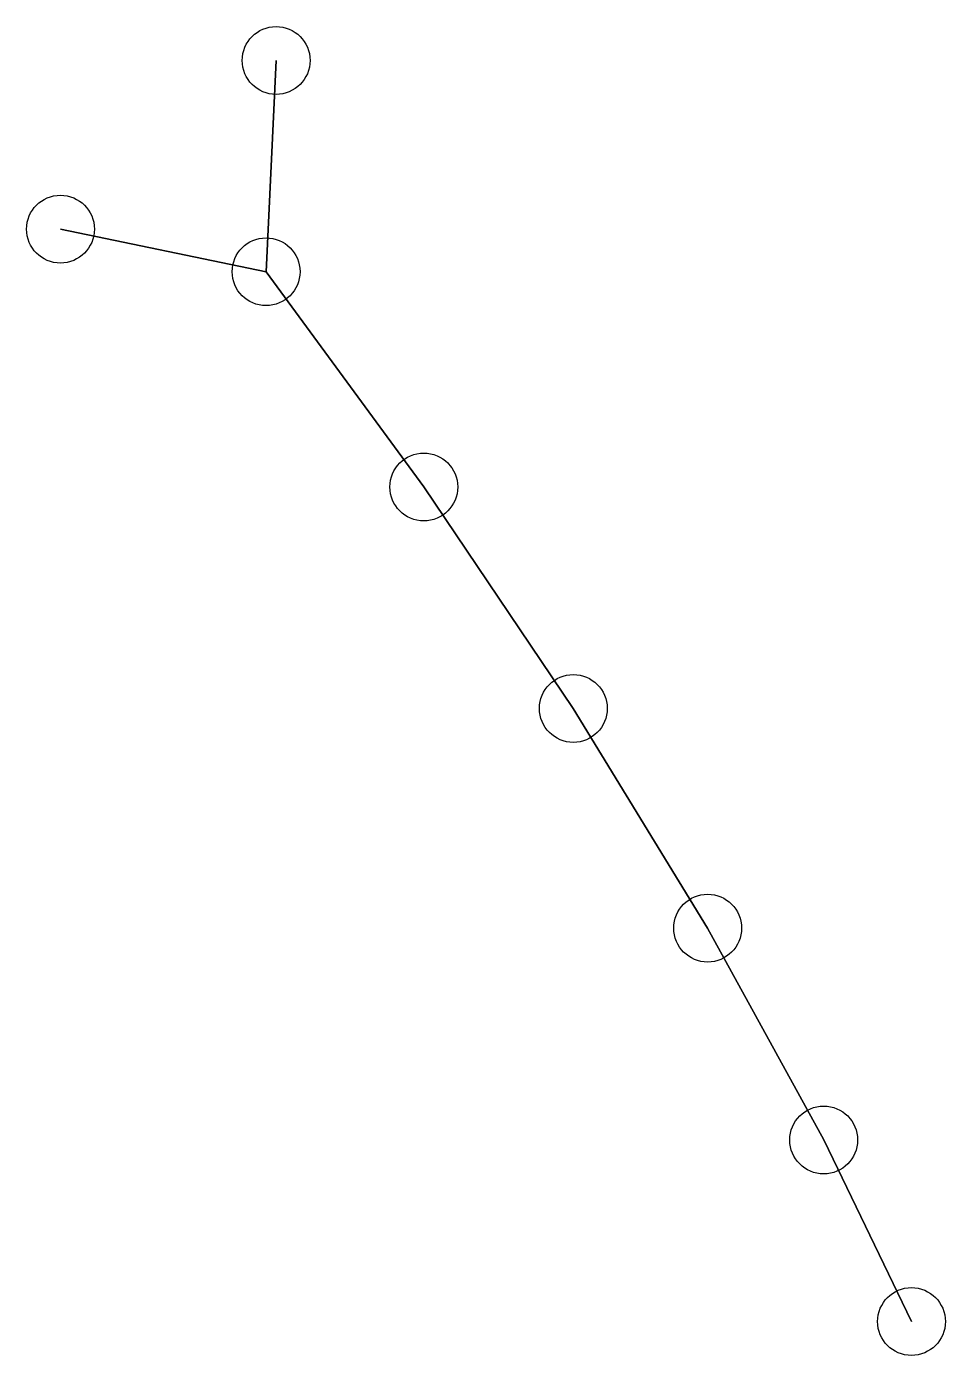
# Model space of a CAD drawing. Header units: metres. Extents: x -0.71 to 0.65, y -1.05 to 0.91.
import ezdxf

# ---------------------------------------------------------------- set-up
doc = ezdxf.new("R2010")
doc.units = ezdxf.units.M

msp = doc.modelspace()

# ---------------------------------------------------------------- linework, layer by layer
at = {"layer": 'Edges'}
for p, q in [((-0.3379, 0.8593), (-0.3527, 0.5478)), ((-0.3527, 0.5478), (-0.3379, 0.8593)), ((-0.3527, 0.5478), (-0.6558, 0.6106)), ((-0.6558, 0.6106), (-0.3527, 0.5478)), ((-0.3527, 0.5478), (-0.1202, 0.2305)), ((-0.1202, 0.2305), (-0.3527, 0.5478)), ((0.1002, -0.0961), (-0.1202, 0.2305)), ((-0.1202, 0.2305), (0.1002, -0.0961)), ((0.1002, -0.0961), (0.2982, -0.42)), ((0.2982, -0.42), (0.1002, -0.0961)), ((0.2982, -0.42), (0.4693, -0.7323)), ((0.4693, -0.7323), (0.2982, -0.42)), ((0.4693, -0.7323), (0.5987, -1)), ((0.5987, -1), (0.4693, -0.7323))]:
    msp.add_line(p, q, dxfattribs=at)
at = {"layer": 'Nodes'}
for centre in [(-0.3379, 0.8593), (-0.6558, 0.6106), (-0.3527, 0.5478), (-0.1202, 0.2305), (0.1002, -0.0961), (0.2982, -0.42), (0.4693, -0.7323), (0.5987, -1)]:
    msp.add_circle(centre, 0.05, dxfattribs=at)

doc.saveas('drawing.dxf')
